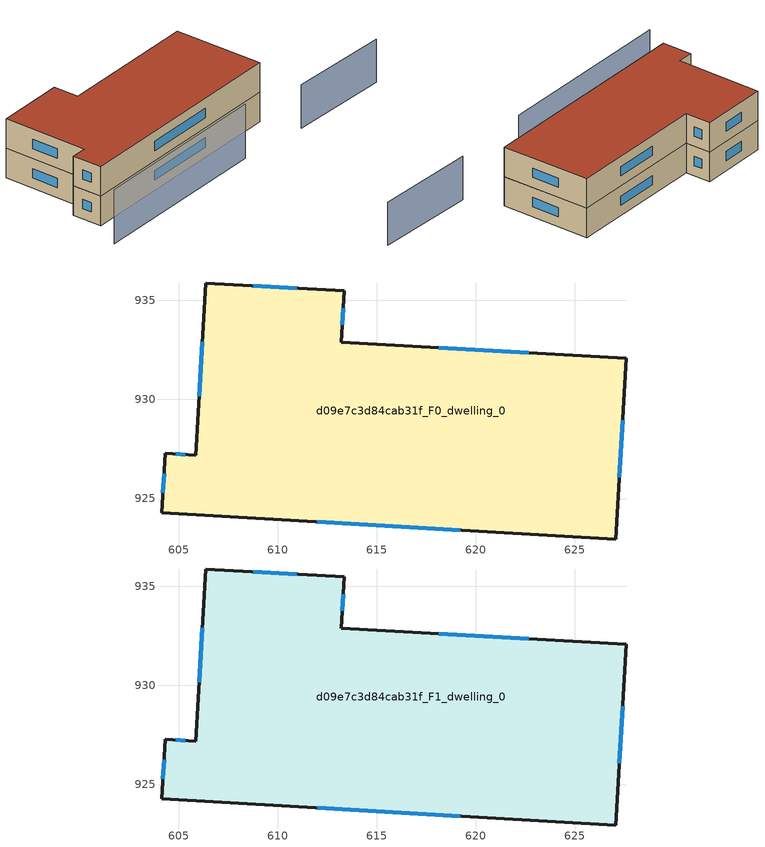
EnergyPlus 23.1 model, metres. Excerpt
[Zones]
d09e7c3d84cab31f_F0_dwelling_0
 floor ground (EU_floor_Construction): 627.59,932.07 627.07,922.96 604.15,924.27 604.32,927.28 605.88,927.19 606.38,935.88 613.36,935.48 613.21,932.9 z0
 wall outside (EU_wall_Construction): 627.07,922.96 627.59,932.07 613.21,932.9 613.36,935.48 606.38,935.88 605.88,927.19 604.32,927.28 604.15,924.27 627.07,922.96 z0:3
 window (EU_Window_Construction): 627.25,926.08 627.41,928.95 / 612,923.82 619.22,923.41 / 604.27,926.25 604.21,925.3 / 605.35,927.22 604.86,927.25 / 606.21,932.9 606.05,930.16 / 610.97,935.61 608.77,935.74 / 613.26,933.78 613.31,934.59 / 622.67,932.36 618.14,932.62 z1.03:1.97
d09e7c3d84cab31f_F1_dwelling_0
 floor to d09e7c3d84cab31f_F0_dwelling_0 (EU_floor_Construction): 627.59,932.07 627.07,922.96 604.15,924.27 604.32,927.28 605.88,927.19 606.38,935.88 613.36,935.48 613.21,932.9 z3
 wall outside (EU_wall_Construction): 627.07,922.96 627.59,932.07 613.21,932.9 613.36,935.48 606.38,935.88 605.88,927.19 604.32,927.28 604.15,924.27 627.07,922.96 z3:6
 window (EU_Window_Construction): 627.25,926.08 627.41,928.95 / 612,923.82 619.22,923.41 / 604.27,926.25 604.21,925.3 / 605.35,927.22 604.86,927.25 / 606.21,932.9 606.05,930.16 / 610.97,935.61 608.77,935.74 / 613.26,933.78 613.31,934.59 / 622.67,932.36 618.14,932.62 z4.03:4.97
 roof outside (EU_roof_Construction): 627.07,922.96 627.59,932.07 613.21,932.9 613.36,935.48 606.38,935.88 605.88,927.19 604.32,927.28 604.15,924.27 z6
shading: 628.23,919.3 638.54,918.36 z0:4.4; 602.18,921.44 621.06,920.36 z0:5.5
[Building]
EU S2 Campaign: North Axis=0; Terrain=City; Solar Distribution=FullExterior
[Site:Location]
Cape.Town.Intl.AP: Latitude=-33.965; Longitude=18.602; Time Zone=2; Elevation=46
[SizingPeriod:WeatherFileDays]
AnnualSizingPeriod: Begin Month=1; Begin Day of Month=1; End Month=12; End Day of Month=31; Day of Week for Start Day=Monday; Use Weather File Daylight Saving Period=No; Use Weather File Rain and Snow Indicators=No
[MATERIAL]
EU_InternalMass_Material: Roughness=MediumRough; Thickness=0.1; Conductivity=1; Density=1800; Specific Heat=900; Thermal Absorptance=0.9; Solar Absorptance=0.7; Visible Absorptance=0.7
[MATERIAL:NOMASS] Roughness=MediumRough; Thermal Absorptance=0.9; Solar Absorptance=0.7; Visible Absorptance=0.7
Name | Thermal Resistance
EU_wall_NoMass | 0.493876
EU_roof_NoMass | 0.449382
EU_floor_NoMass | 1.25
[WINDOWMATERIAL:SIMPLEGLAZINGSYSTEM]
EU_Window_SimpleGlazing: UFactor=4.4; Solar Heat Gain Coefficient=0.85; Visible Transmittance=0.85
[CONSTRUCTION]
EU_wall_Construction: EU_wall_NoMass
EU_roof_Construction: EU_roof_NoMass
EU_floor_Construction: EU_floor_NoMass
EU_Window_Construction: EU_Window_SimpleGlazing
EU_InternalMass_Construction: EU_InternalMass_Material
[ZONE] Type=1; Multiplier=1; Ceiling Height=autocalculate; Volume=654.456; Floor Area=autocalculate; Part of Total Floor Area=Yes
d09e7c3d84cab31f_F0_dwelling_0; d09e7c3d84cab31f_F1_dwelling_0
[INTERNALMASS] Construction=EU_InternalMass_Construction; Surface Area=218.152
Name | Zone or ZoneList
d09e7c3d84cab31f_F0_dwelling_0_EU_InternalMass | d09e7c3d84cab31f_F0_dwelling_0
d09e7c3d84cab31f_F1_dwelling_0_EU_InternalMass | d09e7c3d84cab31f_F1_dwelling_0
[OTHEREQUIPMENT] Fuel Type=Electricity; Design Level Calculation Method=Watts/Area; Power per Zone Floor Area=1; Fraction Latent=0; Fraction Radiant=0; Fraction Lost=0; Carbon Dioxide Generation Rate=0; EndUse Subcategory=EU_Step8_InternalGains
Name | Zone or ZoneList or Space or SpaceList | Schedule
EU_Step8_InternalGain_d09e7c3d84cab31f_F0_dwelling_0_f000 | d09e7c3d84cab31f_F0_dwelling_0 | EU_Step8_GainSchedule_d09e7c3d84cab31f_F0_dwelling_0_f000
EU_Step8_InternalGain_d09e7c3d84cab31f_F1_dwelling_0_f000 | d09e7c3d84cab31f_F1_dwelling_0 | EU_Step8_GainSchedule_d09e7c3d84cab31f_F1_dwelling_0_f000
[ZONEVENTILATION:DESIGNFLOWRATE] Schedule=EU_AlwaysOn; Design Flow Rate Calculation Method=AirChanges/Hour; Air Changes per Hour=0.64; Ventilation Type=Natural; Fan Pressure Rise=0; Fan Total Efficiency=1; Constant Term Coefficient=1; Temperature Term Coefficient=0; Velocity Term Coefficient=0; Velocity Squared Term Coefficient=0; Minimum Indoor Temperature=-100; Maximum Indoor Temperature=100; Delta Temperature=-100; Minimum Outdoor Temperature=-100; Maximum Outdoor Temperature=100; Maximum Wind Speed=40
Name | Zone or ZoneList or Space or SpaceList
EU_ConstantAir_d09e7c3d84cab31f_F0_dwelling_0 | d09e7c3d84cab31f_F0_dwelling_0
EU_ConstantAir_d09e7c3d84cab31f_F1_dwelling_0 | d09e7c3d84cab31f_F1_dwelling_0
[HVACTEMPLATE:THERMOSTAT] Constant Heating Setpoint=20; Constant Cooling Setpoint=50
EU_HeatOnly_d09e7c3d84cab31f_F0_dwelling_0; EU_HeatOnly_d09e7c3d84cab31f_F1_dwelling_0
[HVACTEMPLATE:ZONE:IDEALLOADSAIRSYSTEM] System Availability Schedule=EU_AlwaysOn; Maximum Heating Supply Air Temperature=50; Minimum Cooling Supply Air Temperature=13; Maximum Heating Supply Air Humidity Ratio=0.0156; Minimum Cooling Supply Air Humidity Ratio=0.0077; Heating Limit=NoLimit; Cooling Limit=NoLimit; Heating Availability Schedule=EU_AlwaysOn; Cooling Availability Schedule=EU_CoolingOff; Dehumidification Control Type=ConstantSensibleHeatRatio; Cooling Sensible Heat Ratio=0.7; Dehumidification Setpoint=60; Humidification Control Type=None; Humidification Setpoint=30; Outdoor Air Method=None; Outdoor Air Flow Rate per Person=0.00944; Outdoor Air Flow Rate per Zone Floor Area=0; Outdoor Air Flow Rate per Zone=0; Demand Controlled Ventilation Type=None; Outdoor Air Economizer Type=NoEconomizer; Heat Recovery Type=None; Sensible Heat Recovery Effectiveness=0.7; Latent Heat Recovery Effectiveness=0.65
Name | Template Thermostat
d09e7c3d84cab31f_F0_dwelling_0 | EU_HeatOnly_d09e7c3d84cab31f_F0_dwelling_0
d09e7c3d84cab31f_F1_dwelling_0 | EU_HeatOnly_d09e7c3d84cab31f_F1_dwelling_0
[SIZING:ZONE] Zone Cooling Design Supply Air Temperature Input Method=SupplyAirTemperature; Zone Cooling Design Supply Air Temperature=13; Zone Heating Design Supply Air Temperature Input Method=SupplyAirTemperature; Zone Heating Design Supply Air Temperature=50; Zone Cooling Design Supply Air Humidity Ratio=0.008; Zone Heating Design Supply Air Humidity Ratio=0.008; Cooling Design Air Flow Method=DesignDay; Cooling Design Air Flow Rate=0; Cooling Minimum Air Flow per Zone Floor Area=0.000762; Cooling Minimum Air Flow=0; Cooling Minimum Air Flow Fraction=0.2; Heating Design Air Flow Method=DesignDay; Heating Design Air Flow Rate=0; Heating Maximum Air Flow per Zone Floor Area=0.002032; Heating Maximum Air Flow=0.141576; Heating Maximum Air Flow Fraction=0.3; Account for Dedicated Outdoor Air System=No; Dedicated Outdoor Air System Control Strategy=NeutralSupplyAir; Dedicated Outdoor Air Low Setpoint Temperature for Design=autosize; Dedicated Outdoor Air High Setpoint Temperature for Design=autosize; Zone Load Sizing Method=Sensible Load Only No Latent Load; Zone Latent Cooling Design Supply Air Humidity Ratio Input Method=HumidityRatioDifference; Zone Cooling Design Supply Air Humidity Ratio Difference=0.005; Zone Latent Heating Design Supply Air Humidity Ratio Input Method=HumidityRatioDifference; Zone Humidification Design Supply Air Humidity Ratio Difference=0.005
d09e7c3d84cab31f_F0_dwelling_0; d09e7c3d84cab31f_F1_dwelling_0
[SCHEDULE:CONSTANT]
Name | Hourly Value
EU_AlwaysOn | 1
EU_CoolingOff | 0
[SCHEDULE:FILE] Column Number=1; Rows to Skip at Top=0; Number of Hours of Data=8760; Column Separator=Comma; Interpolate to Timestep=No; Minutes per Item=60; Adjust Schedule for Daylight Savings=Yes
Name | File
EU_Step8_GainSchedule_d09e7c3d84cab31f_F0_dwelling_0_f000 | ../../schedules/d09e7c3d84cab31f/d09e7c3d84cab31f_F0_dwelling_0_f000_gain.csv
EU_Step8_GainSchedule_d09e7c3d84cab31f_F1_dwelling_0_f000 | ../../schedules/d09e7c3d84cab31f/d09e7c3d84cab31f_F1_dwelling_0_f000_gain.csv
